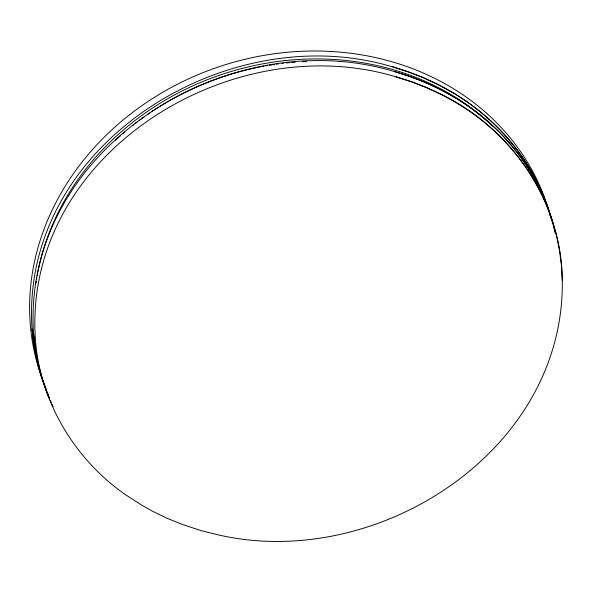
<?xml version="1.0" encoding="UTF-8"?>
<svg xmlns="http://www.w3.org/2000/svg" width="592" height="592" viewBox="0 0 592 592"><rect width="100%" height="100%" fill="white"/><g stroke="black" fill="none" stroke-linecap="round" stroke-linejoin="round"><path stroke-width="0.89" d="M392.703 66.889L407.34 71.536M394.25 71.477L408.887 76.124M396.048 76.827L410.685 81.474M408.473 71.913L422.91 77.537M410.019 76.501L424.457 82.125M411.817 81.851L426.255 87.475M423.761 77.885L437.902 84.486M425.308 82.473L439.442 89.066M427.106 87.823L441.247 94.417M452.244 92.33C433.581 81.156 413.253 72.942 392.422 66.792L391.253 66.504C225.744 17.486 20.491 145.462 31.961 327.746L31.998 328.678C33.426 343.804 35.809 358.915 40.419 373.426M453.783 96.918C435.12 85.744 414.792 77.53 393.961 71.38L392.799 71.092C227.284 22.074 22.037 150.042 33.507 332.334L33.544 333.266C34.972 348.392 37.348 363.503 41.965 378.014M441.736 94.653L426.943 87.742L411.595 81.763L394.598 76.442C229.089 27.424 23.835 155.393 35.305 337.684L35.342 338.617C39.597 400.658 74.192 458.756 124.875 494.283L141.177 504.821L152.425 511.192L167.099 518.281L182.343 524.445L201.236 530.661L213.046 533.607C372.22 574.048 564.45 453.687 562.296 281.037C562 202.264 511.902 128.753 441.736 94.653L455.588 102.268M438.398 84.715L455.433 94.135L465.874 101.04M439.937 89.303L456.972 98.723L467.421 105.628M455.921 102.453L469.219 110.978M452.577 92.515C492.862 116.261 525.97 152.706 543.597 196.196M454.123 97.103C494.401 120.849 527.516 157.294 545.136 200.777M466.089 101.18C504.332 127.561 534.495 166.093 548.828 210.456M467.628 105.761C507.529 133.163 538.261 173.915 552.173 220.387M469.434 111.111C503.466 134.687 531.239 167.699 546.941 206.134M46.635 391.164L48.418 395.086M49.602 398.882L47.108 392.836L49.373 398.039M50.313 400.451L51.378 402.804M52.096 404.373L53.162 406.726M547.015 206.29L548.236 209.102M46.494 390.394L45.569 388.248L46.368 390.431M543.671 196.359L549.931 213.608L551.581 219.765M545.21 200.94L551.478 218.196L554.534 229.622M45.48 388.004L41.373 376.793L36.571 359.018M552.277 220.661L556.332 234.972M40.522 373.804L47.027 392.585L42.92 381.381L38.11 363.606M42.069 378.392L43.083 381.315M550.471 215.31L552.861 223.732M553.342 225.411L555.237 232.242M548.932 210.722L551.078 218.3M556.45 235.379L559.403 249.824M554.645 230.029L555.2 232.737M38.014 363.074L35.305 348.725M36.467 358.486L33.759 344.137M559.521 250.394L561.371 264.876M35.187 347.822L33.566 333.496M33.64 343.234L32.027 328.908M561.482 265.83L562.245 280.068M36.016 283.057A264.513 231.576 -18.6 0 1 36.282 281.244M36.563 279.439A264.513 231.576 -18.6 0 1 36.852 277.633M37.163 275.828A264.513 231.576 -18.6 0 1 223.317 73.948A264.513 231.576 -18.6 0 1 492.463 126M115.595 140.186A262.685 229.97 -18.6 0 1 120.161 136.019M122.81 133.674A262.685 229.97 -18.6 0 1 124.823 131.942M132.349 125.719A262.685 229.97 -18.6 0 1 133.748 124.616M135.146 123.521A262.685 229.97 -18.6 0 1 137.263 121.885M139.394 120.28A262.685 229.97 -18.6 0 1 143.715 117.112M148.096 114.019A262.685 229.97 -18.6 0 1 149.569 113.005M151.796 111.503A262.685 229.97 -18.6 0 1 158.567 107.108M160.092 106.16A262.685 229.97 -18.6 0 1 162.386 104.747M163.148 104.281A262.685 229.97 -18.6 0 1 165.464 102.897M167.018 101.987A262.685 229.97 -18.6 0 1 168.572 101.084M170.133 100.196A262.685 229.97 -18.6 0 1 192.6 88.689M193.421 88.312A262.685 229.97 -18.6 0 1 257.772 67.362M258.66 67.185A262.685 229.97 -18.6 0 1 260.428 66.829M262.204 66.489A262.685 229.97 -18.6 0 1 263.98 66.163M265.756 65.845A262.685 229.97 -18.6 0 1 267.532 65.534M269.308 65.238A262.685 229.97 -18.6 0 1 274.651 64.417M276.434 64.165A262.685 229.97 -18.6 0 1 278.218 63.929M281.785 63.477A262.685 229.97 -18.6 0 1 283.575 63.263M286.254 62.974A262.685 229.97 -18.6 0 1 289.828 62.619M291.612 62.463A262.685 229.97 -18.6 0 1 295.193 62.182M302.342 61.738A262.685 229.97 -18.6 0 1 306.811 61.561M43.438 382.062A267.022 233.766 -18.6 0 1 221.711 65.86A267.022 233.766 -18.6 0 1 550.59 216.916M45.11 386.236A267.022 233.766 -18.6 0 1 43.764 382.898"/></g></svg>
